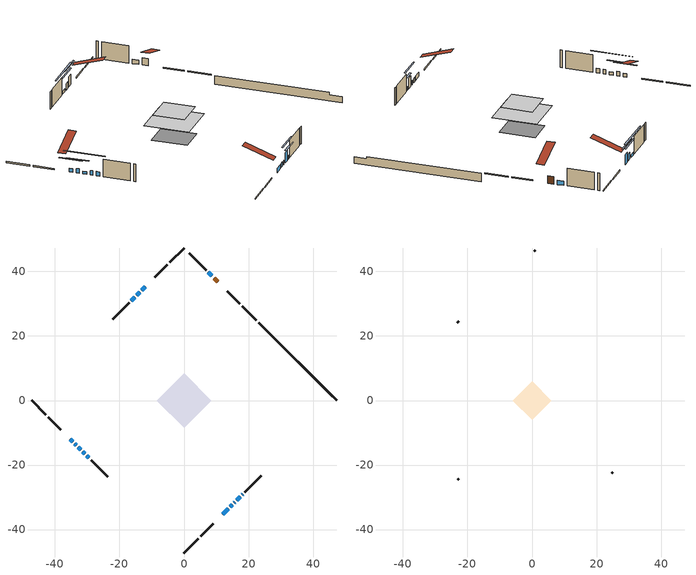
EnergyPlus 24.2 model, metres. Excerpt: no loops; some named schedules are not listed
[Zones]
conditioned space
 floor adiabatic (AdiabaticFloorConstruction): -8.46,0 0,8.46 8.46,0 0,-8.46 z3.48
 floor foundation (Slab1 construction): -6.03,0.82 -0.82,6.03 6.03,-0.82 0.82,-6.03 z-1.34
 wall outside (RimJoist1 construction): 0,-47.26 4.49,-42.78 / -47.26,0 -42.78,-4.49 / 0,47.26 -4.49,42.78 / 22.46,24.8 17.98,29.28 z1.04:1.34
 wall outside (RimJoist2 construction): 5.14,-42.12 9.13,-38.14 / -42.12,-5.14 -38.14,-9.13 / -5.14,42.12 -9.13,38.14 / 17.32,29.94 13.34,33.92 z1.04:1.34
 wall outside (AdiabaticWallConstruction 1): 10.49,36.77 9.31,37.95 z1.04:3.07
 wall outside (AdiabaticWallConstruction): 11.97,-35.29 13.66,-33.61 / -33.9,-13.36 -33.36,-13.9 / -31.31,-15.95 -30.83,-16.44 / -30.17,-17.09 -29.45,-17.81 / 8.65,38.61 7.48,39.78 / 14.31,-32.95 14.92,-32.34 / 15.57,-31.69 15.68,-31.58 z1.04:2.26; -35.29,-11.97 -34.55,-12.71 z1.04:2.02; -11.97,35.29 -13.07,34.19 / 16.34,-30.92 17.44,-29.82 z1.04:3.88; -13.73,33.53 -14.57,32.69 z1.04:2.87; -32.7,-14.56 -31.97,-15.29 / -15.23,32.03 -16.33,30.93 z1.04:1.83; 18.09,-29.17 18.22,-29.04 z1.04:1.96
 wall outside (Wall1 construction): 18.88,-28.38 24.01,-23.26 / -28.8,-18.46 -23.67,-23.59 / -16.98,30.28 -22.11,25.15 / 6.82,40.44 1.69,45.57 z1.04:5.92
 wall foundation (FoundationWall1 construction): 23.12,24.14,-1.34 23.12,24.14,1.04 44.85,2.41,1.04 44.85,2.41,0.44 47.26,0,0.44 47.26,0,-1.34
 window (WindowConstruction): 11.97,-35.29 13.66,-33.61 z1.04:2.26
 window (WindowConstruction 7): -35.29,-11.97 -34.55,-12.71 z1.04:2.02
 window (WindowConstruction 8): -33.9,-13.36 -33.36,-13.9 z1.04:2.26
 window (WindowConstruction 9): -11.97,35.29 -13.07,34.19 z1.04:3.87
 window (WindowConstruction 10): -13.73,33.53 -14.57,32.69 z1.04:2.87
 window (WindowConstruction 12): -32.7,-14.56 -31.97,-15.29 z1.04:1.83
 window (WindowConstruction 13): -15.23,32.03 -16.33,30.93 z1.04:1.83
 window (WindowConstruction 1): -31.31,-15.95 -30.83,-16.43 z1.04:2.26
 window (WindowConstruction 2): -30.17,-17.09 -29.45,-17.81 z1.04:2.26
 window (WindowConstruction 3): 8.65,38.61 7.48,39.78 z1.04:2.26
 window (WindowConstruction 4): 14.31,-32.95 14.92,-32.35 z1.04:2.26
 window (WindowConstruction 11): 15.57,-31.69 15.68,-31.58 z1.04:2.26
 window (WindowConstruction 5): 16.34,-30.92 17.44,-29.82 z1.04:3.87
 window (WindowConstruction 6): 18.09,-29.17 18.22,-29.04 z1.04:1.95
 door (Door): 10.49,36.77 9.31,37.95 z1.04:3.07
 ceiling adiabatic (AdiabaticFloorConstruction): 0,-8.46 8.46,0 0,8.46 -8.46,0 z3.48
attic - vented
 floor to conditioned space (Floor1 construction Reversed): -5.98,0 0,5.98 5.98,0 0,-5.98 z5.92
 wall outside (Wall3 construction): 24.66,-22.6 25.04,-22.22 / -23.02,-24.25 -22.63,-24.63 / -22.77,24.49 -23.15,24.11 / 1.04,46.22 0.66,46.6 z1.04:5.92
 roof outside (Roof1 construction): 11.32,-35.94,5.92 5.49,-30.12,8.66 3.96,-31.66,8.66 9.78,-37.48,5.92; -35.94,-11.32,5.92 -30.12,-5.49,8.66 -31.66,-3.96,8.66 -37.48,-9.78,5.92; -11.32,35.94,5.92 -5.49,30.12,8.66 -3.96,31.66,8.66 -9.78,37.48,5.92; 11.15,36.11,5.92 5.32,30.29,8.66 6.86,28.76,8.66 12.68,34.58,5.92
shading: -32.68,-14.58 -37.16,-10.1 -37.37,-10.31 -32.89,-14.79 z4.66; -31.49,-15.78 -35.77,-11.49 -35.98,-11.7 -31.7,-15.99 z4.91; -14.95,32.31 -10.1,37.16 -10.31,37.37 -15.16,32.53 z6.52; -16.44,30.82 -11.86,35.4 -12.07,35.61 -16.65,31.03 z5.52; -28.39,-18.87 -36.28,-10.98 -36.49,-11.19 -28.6,-19.08 z6.89; -19.9,27.36 -11.65,35.61 -11.86,35.82 -20.12,27.57 z6.89; 19.31,-27.95 14.46,-32.8 14.68,-33.01 19.52,-28.16 z6.52; 20.1,-27.17 16.22,-31.04 16.43,-31.25 20.31,-27.38 z4.6
[Building]
Building 1: Terrain=Suburbs
[Site:Location]
Montreal Intl AP_QC: Latitude {deg}=45.47; Longitude {deg}=-73.74; Time Zone {hr}=-5; Elevation {m}=36; Keep Site Location Information=Yes
[Site:GroundTemperature:Shallow]
2.07863, -0.316383, -0.508184, 0.628371, 5.19101, 9.73239, 13.6695, 16.1636, 16.3755, 14.347, 10.5102, 6.10817
[Site:WaterMainsTemperature]
Calculation Method=Schedule; Temperature Schedule=mains temperature schedule
[Material] Roughness=Rough; Thermal Absorptance=0.9
Name | Thickness {m} | Conductivity {W/m-K} | Density {kg/m3} | Specific Heat {J/kg-K} | Solar Absorptance | Visible Absorptance
asphalt or fiberglass shingles | 0.00635 | 0.162714 | 1121.4 | 1465.45 | 0.4 | 0.4
ceiling loosefill ins | 0.0846667 | 0.0480833 | 16.02 | 1046.75 | 0.7 | 0.7
ceiling stud and cavity | 0.1397 | 0.0954719 | 65.682 | 1177.47 | 0.7 | 0.7
concrete 4.0 in. | 0.1016 | 1.803125 | 2242.8 | 837.4 | 0.7 | 0.7
concrete 8.0 in. | 0.2032 | 1.803125 | 2242.8 | 837.4 | 0.7 | 0.7
door material | 0.04445 | 0.188738 | 512.64 | 1214.23 | 0.7 | 0.7
exterior vertical ins | 0.0360198 | 0.029427 | 32.04 | 1214.23 | 0.7 | 0.7
floor covering | 0.0127 | 0.0433444 | 54.468 | 1339.84 | 0.6 | 0.6
floor rigid ins; wall rigid ins | 0.512978 | 0.029427 | 32.04 | 1214.23 | 0.7 | 0.7
floor stud and cavity | 0.1397 | 1.75129 | 37.0049 | 1207.88 | 0.7 | 0.7
furniture material conditioned space 1 | 0.1524 | 0.115458 | 640.8 | 1214.23 | 0.6 | 0.6
gypsum board | 0.0127 | 0.160291 | 801 | 837.4 | 0.6 | 0.6
gypsum board 1 | 0.0127 | 0.160291 | 801 | 837.4 | 0.7 | 0.7
osb sheathing 0.5 in. | 0.0127 | 0.115458 | 512.64 | 1214.23 | 0.7 | 0.7
osb sheathing 0.75 in. | 0.01905 | 0.115458 | 512.64 | 1214.23 | 0.7 | 0.7
osb sheathing 2.0 in. | 0.0508 | 0.115458 | 512.64 | 1214.23 | 0.7 | 0.7
rim joist stud and cavity | 0.0508 | 0.0451784 | 125.044 | 1163.47 | 0.6 | 0.6
rim joist stud and cavity 1 | 0.0508 | 0.103237 | 50.32683 | 1063.81 | 0.6 | 0.6
wall stud and cavity | 0.1397 | 0.0822159 | 139.0536 | 1170.24 | 0.7 | 0.7
wall stud and cavity 1 | 0.0889 | 6.9971 | 50.32683 | 1063.81 | 0.6 | 0.6
wall stud and cavity 2 | 0.0889 | 0.380278 | 52.3479 | 1209.89 | 0.7 | 0.7
wall stud and cavity 3 | 0.0889 | 0.391764 | 83.0341 | 1211.67 | 0.7 | 0.7
wood siding | 0.0254 | 0.102417 | 544.68 | 1172.36 | 0.4 | 0.4
wood siding 1 | 0.00254 | 0.102417 | 544.68 | 1172.36 | 0.4 | 0.4
wood siding 2; wood siding 3; wood siding 4 | 0.0254 | 0.102417 | 544.68 | 1172.36 | 0.7 | 0.7
[WindowMaterial:SimpleGlazingSystem]
Name | U-Factor {W/m2-K} | Solar Heat Gain Coefficient
WindowMaterial | 2.78563 | 0.64
WindowMaterial 1 | 2.906 | 0.52
WindowMaterial 10 | 8.85654 | 0.4
WindowMaterial 11 | 2.93382 | 0.47
WindowMaterial 2 | 2.83275 | 0.59
WindowMaterial 3 | 2.80039 | 0.62
WindowMaterial 4 | 2.84865 | 0.57
WindowMaterial 5 | 2.759508 | 0.66
WindowMaterial 6 | 2.97698 | 0.18
WindowMaterial 7 | 2.84808 | 0.57
WindowMaterial 8 | 2.86114 | 0.56
WindowMaterial 9 | 2.79698 | 0.62
[Construction]
AdiabaticFloorConstruction: floor stud and cavity, floor rigid ins, osb sheathing 0.75 in., floor covering
AdiabaticWallConstruction: wood siding 3, wall rigid ins, wall stud and cavity 2, gypsum board
AdiabaticWallConstruction 1: wood siding 4, wall rigid ins, wall stud and cavity 2, gypsum board
Door: door material
Floor1 construction Reversed: gypsum board, ceiling stud and cavity, ceiling loosefill ins
FoundationWall1 construction: concrete 8.0 in., gypsum board 1
furniture construction conditioned space 1: furniture material conditioned space 1
PartitionWallConstruction: gypsum board, wall stud and cavity 3, gypsum board
RimJoist1 construction: wood siding 2, osb sheathing 2.0 in., rim joist stud and cavity
RimJoist2 construction: wood siding 2, rim joist stud and cavity 1
Roof1 construction: asphalt or fiberglass shingles
Slab1 construction: concrete 4.0 in.
Wall1 construction: wood siding, osb sheathing 0.5 in., wall stud and cavity, gypsum board
Wall3 construction: wood siding 1, wall stud and cavity 1
WindowConstruction: WindowMaterial
WindowConstruction 1: WindowMaterial 1
WindowConstruction 10: WindowMaterial 9
WindowConstruction 11: WindowMaterial 10
WindowConstruction 12; WindowConstruction 13: WindowMaterial 11
WindowConstruction 2: WindowMaterial 2
WindowConstruction 3: WindowMaterial 3
WindowConstruction 4: WindowMaterial 4
WindowConstruction 5; WindowConstruction 9: WindowMaterial 5
WindowConstruction 6: WindowMaterial 6
WindowConstruction 7: WindowMaterial 7
WindowConstruction 8: WindowMaterial 8
[Zone] Multiplier=1; Part of Total Floor Area=Yes
Name | Volume {m3}
attic - vented | 31.8579
conditioned space | 553.7
[Space]
Name | Zone | Volume {m3}
attic - vented 1 | attic - vented | 31.8579
conditioned space 1 | conditioned space | 553.7
[ZoneInfiltration:EffectiveLeakageArea]
infil attic - vented 1: Zone or Space=attic - vented 1; Schedule=Always On Discrete; Effective Air Leakage Area {cm2}=2859.6; Stack Coefficient=0.000530015; Wind Coefficient=1.55548e-05
[ZoneMixing]
whole house fan mix: Zone or Space=attic - vented; Schedule=Always On Continuous; Design Flow Rate Calculation Method=Flow/Zone; Design Flow Rate {m3/s}=0; Source Zone or Space=conditioned space
[SurfaceProperty:ExposedFoundationPerimeter]
Slab1: Exposed Perimeter Calculation Method=TotalExposedPerimeter; Total Exposed Perimeter {m}=34.139
[InternalMass] Zone or ZoneList=conditioned space; Space or SpaceList=conditioned space 1
Name | Construction | Surface Area {m2}
furniture mass conditioned space 1 | furniture construction conditioned space 1 | 85.8
partition wall mass | PartitionWallConstruction | 214.5
[Lights]
interior lighting: Zone or ZoneList or Space or SpaceList=conditioned space 1; Schedule=interior lighting schedule; Design Level Calculation Method=LightingLevel; Lighting Level {W}=343.2; Return Air Fraction=0; Fraction Radiant=0.6; Fraction Visible=0.2; Fraction Replaceable=1
[People]
occupants: Zone or ZoneList or Space or SpaceList=conditioned space 1; Number of People Schedule=occupants schedule; Number of People Calculation Method=People; Number of People=3; Fraction Radiant=0.314171; Sensible Heat Fraction=0.56303; Activity Level Schedule=occupants activity schedule; Carbon Dioxide Generation Rate {m3/s-W}=0; Enable ASHRAE 55 Comfort Warnings=No; Mean Radiant Temperature Calculation Type=EnclosureAveraged
[ElectricEquipment] Zone or ZoneList or Space or SpaceList=conditioned space 1; Design Level Calculation Method=EquipmentLevel
Name | Schedule | Design Level {W} | Fraction Latent | Fraction Radiant | Fraction Lost
clothes dryer | clothes dryer schedule | 140.772 | 0.015 | 0.081 | 0.85
clothes washer | clothes washer schedule | 32.1985 | 0.03 | 0.162 | 0.7
cooking range | cooking range schedule | 215.147 | 0.08 | 0.432 | 0.2
dishwasher | dishwasher schedule | 66.8632 | 0.3 | 0.18 | 0.4
fridge | fridge schedule | 72.9452 | 0 | 0.6 | 0
mech vent bath fan 0 | mech vent bath fan 0 schedule | 50.2 | 0 | 0 | 1
mech vent bath fan 1 | mech vent bath fan 1 schedule | 50.2 | 0 | 0 | 1
mech vent house fan | mech vent house fan schedule | 0 | 0 | 0 | 1
mech vent house fan cfis | mech vent house fan cfis schedule | 0 | 0 | 0 | 0
mech vent range fan 0 | mech vent range fan 0 schedule | 57 | 0 | 0 | 1
misc plug loads | misc plug loads schedule | 494.7 | 0.045 | 0.513 | 0.1
whole house fan | Always On Discrete | 0 | 0 | 0 | 1
[OtherEquipment] Zone or ZoneList or Space or SpaceList=conditioned space 1; Design Level Calculation Method=EquipmentLevel
Name | Fuel Type | Schedule | Design Level {W} | Fraction Latent | Fraction Radiant | Fraction Lost
clothes dryer 1 | Electricity | clothes dryer schedule | 0 | 0.015 | 0.081 | 0.85
cooking range 1 | Electricity | cooking range schedule | 0 | 0.08 | 0.432 | 0.2
general water use latent | None | general water use schedule | 62.594 | 1 | 0 | 0
general water use sensible | None | general water use schedule | -61.6891 | 0 | 0.6 | 0
mech vent house fan latent load | None | Always On Discrete | 0 | 1 | 0 | 0
mech vent house fan sensible load | None | Always On Discrete | 0 | 0 | 0 | 0
water heater energy adjustment1 | Electricity | Always On Discrete | 0.01 | 0 | 0 | 1
[ZoneInfiltration:DesignFlowRate] Zone or ZoneList or Space or SpaceList=conditioned space 1; Schedule=Always On Discrete; Design Flow Rate Calculation Method=Flow/Zone; Design Flow Rate {m3/s}=0
infil flow; natural vent flow; whole house fan flow
[Foundation:Kiva]
Foundation Kiva 1: Initial Indoor Air Temperature {C}=18; Wall Height Above Grade {m}=1.04001; Wall Depth Below Slab {m}=0.2032; Custom Block Material Name 1=exterior vertical ins; Custom Block Depth 1 {m}=2.38; Custom Block X Position 1 {m}=0.2159; Custom Block Z Position 1 {m}=0
[Foundation:Kiva:Settings]
Soil Conductivity {W/m-K}=0.849921; Soil Density {kg/m3}=1842.3; Soil Specific Heat {J/kg-K}=418.7; Ground Solar Absorptivity=0.9; Ground Thermal Absorptivity=0.9; Ground Surface Roughness {m}=0.03; Far-Field Width {m}=40; Deep-Ground Boundary Condition=ZeroFlux; Deep-Ground Depth {m}=40; Minimum Cell Dimension {m}=0.2; Maximum Cell Growth Coefficient=3; Simulation Timestep=Timestep
[Exterior:Lights]
exterior lighting: Schedule=exterior lighting schedule; Design Level {W}=75.6
[Schedule:Constant]
Name | Hourly Value
Always On Continuous; mech vent house fan schedule; mech vent house fan cfis schedule; Always On Discrete | 1
occupants activity schedule | 117.228
fridge schedule | 0
[Schedule:Week:Daily]
interior lighting schedule Week Rule - Jan1-Jan27: interior lighting schedule day, interior lighting schedule day, interior lighting schedule day, interior lighting schedule day, interior lighting schedule day, interior lighting schedule day, interior lighting schedule day, interior lighting schedule default day, interior lighting schedule default day, interior lighting schedule default day, interior lighting schedule default day, interior lighting schedule default day
interior lighting schedule Week Rule - Jan28-Feb3: interior lighting schedule day, interior lighting schedule day, interior lighting schedule day, interior lighting schedule day, interior lighting schedule day 1, interior lighting schedule day 1, interior lighting schedule day 1, interior lighting schedule default day, interior lighting schedule default day, interior lighting schedule default day, interior lighting schedule default day, interior lighting schedule default day
interior lighting schedule Week Rule - Feb4-Feb24: interior lighting schedule day 1, interior lighting schedule day 1, interior lighting schedule day 1, interior lighting schedule day 1, interior lighting schedule day 1, interior lighting schedule day 1, interior lighting schedule day 1, interior lighting schedule default day, interior lighting schedule default day, interior lighting schedule default day, interior lighting schedule default day, interior lighting schedule default day
interior lighting schedule Week Rule - Feb25-Mar3: interior lighting schedule day 1, interior lighting schedule day 1, interior lighting schedule day 1, interior lighting schedule day 1, interior lighting schedule day 2, interior lighting schedule day 2, interior lighting schedule day 2, interior lighting schedule default day, interior lighting schedule default day, interior lighting schedule default day, interior lighting schedule default day, interior lighting schedule default day
interior lighting schedule Week Rule - Mar4-Mar31: interior lighting schedule day 2, interior lighting schedule day 2, interior lighting schedule day 2, interior lighting schedule day 2, interior lighting schedule day 2, interior lighting schedule day 2, interior lighting schedule day 2, interior lighting schedule default day, interior lighting schedule default day, interior lighting schedule default day, interior lighting schedule default day, interior lighting schedule default day
interior lighting schedule Week Rule - Apr1-Apr28: interior lighting schedule day 3, interior lighting schedule day 3, interior lighting schedule day 3, interior lighting schedule day 3, interior lighting schedule day 3, interior lighting schedule day 3, interior lighting schedule day 3, interior lighting schedule default day, interior lighting schedule default day, interior lighting schedule default day, interior lighting schedule default day, interior lighting schedule default day
interior lighting schedule Week Rule - Apr29-May5: interior lighting schedule day 3, interior lighting schedule day 3, interior lighting schedule day 4, interior lighting schedule day 4, interior lighting schedule day 4, interior lighting schedule day 4, interior lighting schedule day 4, interior lighting schedule default day, interior lighting schedule default day, interior lighting schedule default day, interior lighting schedule default day, interior lighting schedule default day
interior lighting schedule Week Rule - May6-May26: interior lighting schedule day 4, interior lighting schedule day 4, interior lighting schedule day 4, interior lighting schedule day 4, interior lighting schedule day 4, interior lighting schedule day 4, interior lighting schedule day 4, interior lighting schedule default day, interior lighting schedule default day, interior lighting schedule default day, interior lighting schedule default day, interior lighting schedule default day
interior lighting schedule Week Rule - May27-Jun2: interior lighting schedule day 4, interior lighting schedule day 4, interior lighting schedule day 4, interior lighting schedule day 4, interior lighting schedule day 4, interior lighting schedule day 5, interior lighting schedule day 5, interior lighting schedule default day, interior lighting schedule default day, interior lighting schedule default day, interior lighting schedule default day, interior lighting schedule default day
interior lighting schedule Week Rule - Jun3-Jun30: interior lighting schedule day 5, interior lighting schedule day 5, interior lighting schedule day 5, interior lighting schedule day 5, interior lighting schedule day 5, interior lighting schedule day 5, interior lighting schedule day 5, interior lighting schedule default day, interior lighting schedule default day, interior lighting schedule default day, interior lighting schedule default day, interior lighting schedule default day
interior lighting schedule Week Rule - Jul1-Jul28: interior lighting schedule day 6, interior lighting schedule day 6, interior lighting schedule day 6, interior lighting schedule day 6, interior lighting schedule day 6, interior lighting schedule day 6, interior lighting schedule day 6, interior lighting schedule default day, interior lighting schedule default day, interior lighting schedule default day, interior lighting schedule default day, interior lighting schedule default day
interior lighting schedule Week Rule - Jul29-Aug4: interior lighting schedule day 6, interior lighting schedule day 6, interior lighting schedule day 6, interior lighting schedule day 7, interior lighting schedule day 7, interior lighting schedule day 7, interior lighting schedule day 7, interior lighting schedule default day, interior lighting schedule default day, interior lighting schedule default day, interior lighting schedule default day, interior lighting schedule default day
interior lighting schedule Week Rule - Aug5-Aug25: interior lighting schedule day 7, interior lighting schedule day 7, interior lighting schedule day 7, interior lighting schedule day 7, interior lighting schedule day 7, interior lighting schedule day 7, interior lighting schedule day 7, interior lighting schedule default day, interior lighting schedule default day, interior lighting schedule default day, interior lighting schedule default day, interior lighting schedule default day
interior lighting schedule Week Rule - Aug26-Sep1: interior lighting schedule day 7, interior lighting schedule day 7, interior lighting schedule day 7, interior lighting schedule day 7, interior lighting schedule day 7, interior lighting schedule day 7, interior lighting schedule day 8, interior lighting schedule default day, interior lighting schedule default day, interior lighting schedule default day, interior lighting schedule default day, interior lighting schedule default day
interior lighting schedule Week Rule - Sep2-Sep29: interior lighting schedule day 8, interior lighting schedule day 8, interior lighting schedule day 8, interior lighting schedule day 8, interior lighting schedule day 8, interior lighting schedule day 8, interior lighting schedule day 8, interior lighting schedule default day, interior lighting schedule default day, interior lighting schedule default day, interior lighting schedule default day, interior lighting schedule default day
interior lighting schedule Week Rule - Sep30-Oct6: interior lighting schedule day 8, interior lighting schedule day 9, interior lighting schedule day 9, interior lighting schedule day 9, interior lighting schedule day 9, interior lighting schedule day 9, interior lighting schedule day 9, interior lighting schedule default day, interior lighting schedule default day, interior lighting schedule default day, interior lighting schedule default day, interior lighting schedule default day
interior lighting schedule Week Rule - Oct7-Oct27: interior lighting schedule day 9, interior lighting schedule day 9, interior lighting schedule day 9, interior lighting schedule day 9, interior lighting schedule day 9, interior lighting schedule day 9, interior lighting schedule day 9, interior lighting schedule default day, interior lighting schedule default day, interior lighting schedule default day, interior lighting schedule default day, interior lighting schedule default day
interior lighting schedule Week Rule - Oct28-Nov3: interior lighting schedule day 9, interior lighting schedule day 9, interior lighting schedule day 9, interior lighting schedule day 9, interior lighting schedule day 10, interior lighting schedule day 10, interior lighting schedule day 10, interior lighting schedule default day, interior lighting schedule default day, interior lighting schedule default day, interior lighting schedule default day, interior lighting schedule default day
interior lighting schedule Week Rule - Nov4-Nov24: interior lighting schedule day 10, interior lighting schedule day 10, interior lighting schedule day 10, interior lighting schedule day 10, interior lighting schedule day 10, interior lighting schedule day 10, interior lighting schedule day 10, interior lighting schedule default day, interior lighting schedule default day, interior lighting schedule default day, interior lighting schedule default day, interior lighting schedule default day
interior lighting schedule Week Rule - Nov25-Dec1: interior lighting schedule day 10, interior lighting schedule day 10, interior lighting schedule day 10, interior lighting schedule day 10, interior lighting schedule day 10, interior lighting schedule day 10, interior lighting schedule day 11, interior lighting schedule default day, interior lighting schedule default day, interior lighting schedule default day, interior lighting schedule default day, interior lighting schedule default day
interior lighting schedule Week Rule - Dec2-Dec31: interior lighting schedule day 11, interior lighting schedule day 11, interior lighting schedule day 11, interior lighting schedule day 11, interior lighting schedule day 11, interior lighting schedule day 11, interior lighting schedule day 11, interior lighting schedule default day, interior lighting schedule default day, interior lighting schedule default day, interior lighting schedule default day, interior lighting schedule default day
occupants schedule Week Rule - Jan1-Dec31: occupants schedule day, occupants schedule day, occupants schedule day, occupants schedule day, occupants schedule day, occupants schedule day, occupants schedule day, occupants schedule default day, occupants schedule default day, occupants schedule default day, occupants schedule default day, occupants schedule default day
clothes dryer schedule Week Rule - Jan1-Dec31: clothes dryer schedule day, clothes dryer schedule day, clothes dryer schedule day, clothes dryer schedule day, clothes dryer schedule day, clothes dryer schedule day, clothes dryer schedule day, clothes dryer schedule default day, clothes dryer schedule default day, clothes dryer schedule default day, clothes dryer schedule default day, clothes dryer schedule default day
clothes washer schedule Week Rule - Jan1-Dec31: clothes washer schedule day, clothes washer schedule day, clothes washer schedule day, clothes washer schedule day, clothes washer schedule day, clothes washer schedule day, clothes washer schedule day, clothes washer schedule default day, clothes washer schedule default day, clothes washer schedule default day, clothes washer schedule default day, clothes washer schedule default day
cooking range schedule Week Rule - Jan1-Dec31: cooking range schedule day, cooking range schedule day, cooking range schedule day, cooking range schedule day, cooking range schedule day, cooking range schedule day, cooking range schedule day, cooking range schedule default day, cooking range schedule default day, cooking range schedule default day, cooking range schedule default day, cooking range schedule default day
dishwasher schedule Week Rule - Jan1-Dec31: dishwasher schedule day, dishwasher schedule day, dishwasher schedule day, dishwasher schedule day, dishwasher schedule day, dishwasher schedule day, dishwasher schedule day, dishwasher schedule default day, dishwasher schedule default day, dishwasher schedule default day, dishwasher schedule default day, dishwasher schedule default day
mech vent bath fan 0 schedule Week Rule - Jan1-Dec31: mech vent bath fan 0 schedule day, mech vent bath fan 0 schedule day, mech vent bath fan 0 schedule day, mech vent bath fan 0 schedule day, mech vent bath fan 0 schedule day, mech vent bath fan 0 schedule day, mech vent bath fan 0 schedule day, mech vent bath fan 0 schedule default day, mech vent bath fan 0 schedule default day, mech vent bath fan 0 schedule default day, mech vent bath fan 0 schedule default day, mech vent bath fan 0 schedule default day
mech vent bath fan 1 schedule Week Rule - Jan1-Dec31: mech vent bath fan 1 schedule day, mech vent bath fan 1 schedule day, mech vent bath fan 1 schedule day, mech vent bath fan 1 schedule day, mech vent bath fan 1 schedule day, mech vent bath fan 1 schedule day, mech vent bath fan 1 schedule day, mech vent bath fan 1 schedule default day, mech vent bath fan 1 schedule default day, mech vent bath fan 1 schedule default day, mech vent bath fan 1 schedule default day, mech vent bath fan 1 schedule default day
mech vent range fan 0 schedule Week Rule - Jan1-Dec31: mech vent range fan 0 schedule day, mech vent range fan 0 schedule day, mech vent range fan 0 schedule day, mech vent range fan 0 schedule day, mech vent range fan 0 schedule day, mech vent range fan 0 schedule day, mech vent range fan 0 schedule day, mech vent range fan 0 schedule default day, mech vent range fan 0 schedule default day, mech vent range fan 0 schedule default day, mech vent range fan 0 schedule default day, mech vent range fan 0 schedule default day
misc plug loads schedule Week Rule - Jan1-Dec31: misc plug loads schedule day, misc plug loads schedule day, misc plug loads schedule day, misc plug loads schedule day, misc plug loads schedule day, misc plug loads schedule day, misc plug loads schedule day, misc plug loads schedule default day, misc plug loads schedule default day, misc plug loads schedule default day, misc plug loads schedule default day, misc plug loads schedule default day
general water use schedule Week Rule - Jan1-Dec31: general water use schedule day, general water use schedule day, general water use schedule day, general water use schedule day, general water use schedule day, general water use schedule day, general water use schedule day, general water use schedule default day, general water use schedule default day, general water use schedule default day, general water use schedule default day, general water use schedule default day
exterior lighting schedule Week Rule - Jan1-Jan27: exterior lighting schedule day, exterior lighting schedule day, exterior lighting schedule day, exterior lighting schedule day, exterior lighting schedule day, exterior lighting schedule day, exterior lighting schedule day, exterior lighting schedule default day, exterior lighting schedule default day, exterior lighting schedule default day, exterior lighting schedule default day, exterior lighting schedule default day
exterior lighting schedule Week Rule - Jan28-Feb3: exterior lighting schedule day, exterior lighting schedule day, exterior lighting schedule day, exterior lighting schedule day, exterior lighting schedule day 1, exterior lighting schedule day 1, exterior lighting schedule day 1, exterior lighting schedule default day, exterior lighting schedule default day, exterior lighting schedule default day, exterior lighting schedule default day, exterior lighting schedule default day
exterior lighting schedule Week Rule - Feb4-Feb24: exterior lighting schedule day 1, exterior lighting schedule day 1, exterior lighting schedule day 1, exterior lighting schedule day 1, exterior lighting schedule day 1, exterior lighting schedule day 1, exterior lighting schedule day 1, exterior lighting schedule default day, exterior lighting schedule default day, exterior lighting schedule default day, exterior lighting schedule default day, exterior lighting schedule default day
exterior lighting schedule Week Rule - Feb25-Mar3: exterior lighting schedule day 1, exterior lighting schedule day 1, exterior lighting schedule day 1, exterior lighting schedule day 1, exterior lighting schedule day 2, exterior lighting schedule day 2, exterior lighting schedule day 2, exterior lighting schedule default day, exterior lighting schedule default day, exterior lighting schedule default day, exterior lighting schedule default day, exterior lighting schedule default day
exterior lighting schedule Week Rule - Mar4-Mar31: exterior lighting schedule day 2, exterior lighting schedule day 2, exterior lighting schedule day 2, exterior lighting schedule day 2, exterior lighting schedule day 2, exterior lighting schedule day 2, exterior lighting schedule day 2, exterior lighting schedule default day, exterior lighting schedule default day, exterior lighting schedule default day, exterior lighting schedule default day, exterior lighting schedule default day
exterior lighting schedule Week Rule - Apr1-Apr28: exterior lighting schedule day 3, exterior lighting schedule day 3, exterior lighting schedule day 3, exterior lighting schedule day 3, exterior lighting schedule day 3, exterior lighting schedule day 3, exterior lighting schedule day 3, exterior lighting schedule default day, exterior lighting schedule default day, exterior lighting schedule default day, exterior lighting schedule default day, exterior lighting schedule default day
exterior lighting schedule Week Rule - Apr29-May5: exterior lighting schedule day 3, exterior lighting schedule day 3, exterior lighting schedule day 4, exterior lighting schedule day 4, exterior lighting schedule day 4, exterior lighting schedule day 4, exterior lighting schedule day 4, exterior lighting schedule default day, exterior lighting schedule default day, exterior lighting schedule default day, exterior lighting schedule default day, exterior lighting schedule default day
exterior lighting schedule Week Rule - May6-May26: exterior lighting schedule day 4, exterior lighting schedule day 4, exterior lighting schedule day 4, exterior lighting schedule day 4, exterior lighting schedule day 4, exterior lighting schedule day 4, exterior lighting schedule day 4, exterior lighting schedule default day, exterior lighting schedule default day, exterior lighting schedule default day, exterior lighting schedule default day, exterior lighting schedule default day
exterior lighting schedule Week Rule - May27-Jun2: exterior lighting schedule day 4, exterior lighting schedule day 4, exterior lighting schedule day 4, exterior lighting schedule day 4, exterior lighting schedule day 4, exterior lighting schedule day 5, exterior lighting schedule day 5, exterior lighting schedule default day, exterior lighting schedule default day, exterior lighting schedule default day, exterior lighting schedule default day, exterior lighting schedule default day
exterior lighting schedule Week Rule - Jun3-Jun30: exterior lighting schedule day 5, exterior lighting schedule day 5, exterior lighting schedule day 5, exterior lighting schedule day 5, exterior lighting schedule day 5, exterior lighting schedule day 5, exterior lighting schedule day 5, exterior lighting schedule default day, exterior lighting schedule default day, exterior lighting schedule default day, exterior lighting schedule default day, exterior lighting schedule default day
exterior lighting schedule Week Rule - Jul1-Jul28: exterior lighting schedule day 6, exterior lighting schedule day 6, exterior lighting schedule day 6, exterior lighting schedule day 6, exterior lighting schedule day 6, exterior lighting schedule day 6, exterior lighting schedule day 6, exterior lighting schedule default day, exterior lighting schedule default day, exterior lighting schedule default day, exterior lighting schedule default day, exterior lighting schedule default day
exterior lighting schedule Week Rule - Jul29-Aug4: exterior lighting schedule day 6, exterior lighting schedule day 6, exterior lighting schedule day 6, exterior lighting schedule day 7, exterior lighting schedule day 7, exterior lighting schedule day 7, exterior lighting schedule day 7, exterior lighting schedule default day, exterior lighting schedule default day, exterior lighting schedule default day, exterior lighting schedule default day, exterior lighting schedule default day
exterior lighting schedule Week Rule - Aug5-Aug25: exterior lighting schedule day 7, exterior lighting schedule day 7, exterior lighting schedule day 7, exterior lighting schedule day 7, exterior lighting schedule day 7, exterior lighting schedule day 7, exterior lighting schedule day 7, exterior lighting schedule default day, exterior lighting schedule default day, exterior lighting schedule default day, exterior lighting schedule default day, exterior lighting schedule default day
exterior lighting schedule Week Rule - Aug26-Sep1: exterior lighting schedule day 7, exterior lighting schedule day 7, exterior lighting schedule day 7, exterior lighting schedule day 7, exterior lighting schedule day 7, exterior lighting schedule day 7, exterior lighting schedule day 8, exterior lighting schedule default day, exterior lighting schedule default day, exterior lighting schedule default day, exterior lighting schedule default day, exterior lighting schedule default day
exterior lighting schedule Week Rule - Sep2-Sep29: exterior lighting schedule day 8, exterior lighting schedule day 8, exterior lighting schedule day 8, exterior lighting schedule day 8, exterior lighting schedule day 8, exterior lighting schedule day 8, exterior lighting schedule day 8, exterior lighting schedule default day, exterior lighting schedule default day, exterior lighting schedule default day, exterior lighting schedule default day, exterior lighting schedule default day
exterior lighting schedule Week Rule - Sep30-Oct6: exterior lighting schedule day 8, exterior lighting schedule day 9, exterior lighting schedule day 9, exterior lighting schedule day 9, exterior lighting schedule day 9, exterior lighting schedule day 9, exterior lighting schedule day 9, exterior lighting schedule default day, exterior lighting schedule default day, exterior lighting schedule default day, exterior lighting schedule default day, exterior lighting schedule default day
exterior lighting schedule Week Rule - Oct7-Oct27: exterior lighting schedule day 9, exterior lighting schedule day 9, exterior lighting schedule day 9, exterior lighting schedule day 9, exterior lighting schedule day 9, exterior lighting schedule day 9, exterior lighting schedule day 9, exterior lighting schedule default day, exterior lighting schedule default day, exterior lighting schedule default day, exterior lighting schedule default day, exterior lighting schedule default day
[Schedule:Year]
interior lighting schedule: interior lighting schedule Week Rule - Jan1-Jan27, 1, 1, 1, 27, interior lighting schedule Week Rule - Jan28-Feb3, 1, 28, 2, 3, interior lighting schedule Week Rule - Feb4-Feb24, 2, 4, 2, 24, interior lighting schedule Week Rule - Feb25-Mar3, 2, 25, 3, 3, interior lighting schedule Week Rule - Mar4-Mar31, 3, 4, 3, 31, interior lighting schedule Week Rule - Apr1-Apr28, 4, 1, 4, 28, interior lighting schedule Week Rule - Apr29-May5, 4, 29, 5, 5, interior lighting schedule Week Rule - May6-May26, 5, 6, 5, 26, interior lighting schedule Week Rule - May27-Jun2, 5, 27, 6, 2, interior lighting schedule Week Rule - Jun3-Jun30, 6, 3, 6, 30, interior lighting schedule Week Rule - Jul1-Jul28, 7, 1, 7, 28, interior lighting schedule Week Rule - Jul29-Aug4, 7, 29, 8, 4, interior lighting schedule Week Rule - Aug5-Aug25, 8, 5, 8, 25, interior lighting schedule Week Rule - Aug26-Sep1, 8, 26, 9, 1, interior lighting schedule Week Rule - Sep2-Sep29, 9, 2, 9, 29, interior lighting schedule Week Rule - Sep30-Oct6, 9, 30, 10, 6, interior lighting schedule Week Rule - Oct7-Oct27, 10, 7, 10, 27, interior lighting schedule Week Rule - Oct28-Nov3, 10, 28, 11, 3, interior lighting schedule Week Rule - Nov4-Nov24, 11, 4, 11, 24, interior lighting schedule Week Rule - Nov25-Dec1, 11, 25, 12, 1, interior lighting schedule Week Rule - Dec2-Dec31, 12, 2, 12, 31
occupants schedule: occupants schedule Week Rule - Jan1-Dec31, 1, 1, 12, 31
clothes dryer schedule: clothes dryer schedule Week Rule - Jan1-Dec31, 1, 1, 12, 31
clothes washer schedule: clothes washer schedule Week Rule - Jan1-Dec31, 1, 1, 12, 31
cooking range schedule: cooking range schedule Week Rule - Jan1-Dec31, 1, 1, 12, 31
dishwasher schedule: dishwasher schedule Week Rule - Jan1-Dec31, 1, 1, 12, 31
mech vent bath fan 0 schedule: mech vent bath fan 0 schedule Week Rule - Jan1-Dec31, 1, 1, 12, 31
mech vent bath fan 1 schedule: mech vent bath fan 1 schedule Week Rule - Jan1-Dec31, 1, 1, 12, 31
mech vent range fan 0 schedule: mech vent range fan 0 schedule Week Rule - Jan1-Dec31, 1, 1, 12, 31
misc plug loads schedule: misc plug loads schedule Week Rule - Jan1-Dec31, 1, 1, 12, 31
general water use schedule: general water use schedule Week Rule - Jan1-Dec31, 1, 1, 12, 31
exterior lighting schedule: exterior lighting schedule Week Rule - Jan1-Jan27, 1, 1, 1, 27, exterior lighting schedule Week Rule - Jan28-Feb3, 1, 28, 2, 3, exterior lighting schedule Week Rule - Feb4-Feb24, 2, 4, 2, 24, exterior lighting schedule Week Rule - Feb25-Mar3, 2, 25, 3, 3, exterior lighting schedule Week Rule - Mar4-Mar31, 3, 4, 3, 31, exterior lighting schedule Week Rule - Apr1-Apr28, 4, 1, 4, 28, exterior lighting schedule Week Rule - Apr29-May5, 4, 29, 5, 5, exterior lighting schedule Week Rule - May6-May26, 5, 6, 5, 26, exterior lighting schedule Week Rule - May27-Jun2, 5, 27, 6, 2, exterior lighting schedule Week Rule - Jun3-Jun30, 6, 3, 6, 30, exterior lighting schedule Week Rule - Jul1-Jul28, 7, 1, 7, 28, exterior lighting schedule Week Rule - Jul29-Aug4, 7, 29, 8, 4, exterior lighting schedule Week Rule - Aug5-Aug25, 8, 5, 8, 25, exterior lighting schedule Week Rule - Aug26-Sep1, 8, 26, 9, 1, exterior lighting schedule Week Rule - Sep2-Sep29, 9, 2, 9, 29, exterior lighting schedule Week Rule - Sep30-Oct6, 9, 30, 10, 6, exterior lighting schedule Week Rule - Oct7-Oct27, 10, 7, 10, 27, exterior lighting schedule Week Rule - Oct28-Nov3, 10, 28, 11, 3, exterior lighting schedule Week Rule - Nov4-Nov24, 11, 4, 11, 24, exterior lighting schedule Week Rule - Nov25-Dec1, 11, 25, 12, 1, exterior lighting schedule Week Rule - Dec2-Dec31, 12, 2, 12, 31
[Schedule:Compact]
mains temperature schedule: Through: 01/01, For: AllDays, Until: 24:00, 6.56833, Through: 01/02, For: AllDays, Until: 24:00, 6.48722, Through: 01/03, For: AllDays, Until: 24:00, 6.40722, Through: 01/04, For: AllDays, Until: 24:00, 6.32889, Through: 01/05, For: AllDays, Until: 24:00, 6.25167, Through: 01/06, For: AllDays, Until: 24:00, 6.17611, Through: 01/07, For: AllDays, Until: 24:00, 6.10222, Through: 01/08, For: AllDays, Until: 24:00, 6.02944, Through: 01/09, For: AllDays, Until: 24:00, 5.95833, Through: 01/10, For: AllDays, Until: 24:00, 5.88889, Through: 01/11, For: AllDays, Until: 24:00, 5.82056, Through: 01/12, For: AllDays, Until: 24:00, 5.75444, Through: 01/13, For: AllDays, Until: 24:00, 5.68944, Through: 01/14, For: AllDays, Until: 24:00, 5.62611, Through: 01/15, For: AllDays, Until: 24:00, 5.56444, Through: 01/16, For: AllDays, Until: 24:00, 5.50444, Through: 01/17, For: AllDays, Until: 24:00, 5.44611, Through: 01/18, For: AllDays, Until: 24:00, 5.38944, Through: 01/19, For: AllDays, Until: 24:00, 5.33389, Through: 01/20, For: AllDays, Until: 24:00, 5.28111, Through: 01/21, For: AllDays, Until: 24:00, 5.22944, Through: 01/22, For: AllDays, Until: 24:00, 5.17944, Through: 01/23, For: AllDays, Until: 24:00, 5.13111, Through: 01/24, For: AllDays, Until: 24:00, 5.085, Through: 01/25, For: AllDays, Until: 24:00, 5.04056, Through: 01/26, For: AllDays, Until: 24:00, 4.99778, Through: 01/27, For: AllDays, Until: 24:00, 4.95667, Through: 01/28, For: AllDays, Until: 24:00, 4.91778, Through: 01/29, For: AllDays, Until: 24:00, 4.88056, Through: 01/30, For: AllDays, Until: 24:00, 4.845, Through: 01/31, For: AllDays, Until: 24:00, 4.81167, Through: 02/01, For: AllDays, Until: 24:00, 4.77944, Through: 02/02, For: AllDays, Until: 24:00, 4.75, Through: 02/03, For: AllDays, Until: 24:00, 4.72167, Through: 02/04, For: AllDays, Until: 24:00, 4.69611, Through: 02/05, For: AllDays, Until: 24:00, 4.67167, Through: 02/06, For: AllDays, Until: 24:00, 4.64944, Through: 02/07, For: AllDays, Until: 24:00, 4.62889, Through: 02/08, For: AllDays, Until: 24:00, 4.61056, Through: 02/09, For: AllDays, Until: 24:00, 4.59389, Through: 02/10, For: AllDays, Until: 24:00, 4.57944, Through: 02/11, For: AllDays, Until: 24:00, 4.56667, Through: 02/12, For: AllDays, Until: 24:00, 4.55611, Through: 02/13, For: AllDays, Until: 24:00, 4.54722, Through: 02/14, For: AllDays, Until: 24:00, 4.54056, Through: 02/15, For: AllDays, Until: 24:00, 4.53556, Through: 02/16, For: AllDays, Until: 24:00, 4.53278, Through: 02/17, For: AllDays, Until: 24:00, 4.53167, Through: 02/18, For: AllDays, Until: 24:00, 4.53278, Through: 02/19, For: AllDays, Until: 24:00, 4.53556, Through: 02/20, For: AllDays, Until: 24:00, 4.54056, Through: 02/21, For: AllDays, Until: 24:00, 4.54722, Through: 02/22, For: AllDays, Until: 24:00, 4.55611, Through: 02/23, For: AllDays, Until: 24:00, 4.56667, Through: 02/24, For: AllDays, Until: 24:00, 4.57944, Through: 02/25, For: AllDays, Until: 24:00, 4.59389, Through: 02/26, For: AllDays, Until: 24:00, 4.61056, Through: 02/27, For: AllDays, Until: 24:00, 4.62889, Through: 02/28, For: AllDays, Until: 24:00, 4.64889, Through: 03/01, For: AllDays, Until: 24:00, 4.67111, Through: 03/02, For: AllDays, Until: 24:00, 4.69556, Through: 03/03, For: AllDays, Until: 24:00, 4.72167, Through: 03/04, For: AllDays, Until: 24:00, 4.74944, Through: 03/05, For: AllDays, Until: 24:00, 4.77944, Through: 03/06, For: AllDays, Until: 24:00, 4.81111, Through: 03/07, For: AllDays, Until: 24:00, 4.84444, Through: 03/08, For: AllDays, Until: 24:00, 4.88, Through: 03/09, For: AllDays, Until: 24:00, 4.91722, Through: 03/10, For: AllDays, Until: 24:00, 4.95611, Through: 03/11, For: AllDays, Until: 24:00, 4.99722, Through: 03/12, For: AllDays, Until: 24:00, 5.04, Through: 03/13, For: AllDays, Until: 24:00, 5.08444, Through: 03/14, For: AllDays, Until: 24:00, 5.13056, Through: 03/15, For: AllDays, Until: 24:00, 5.17889, Through: 03/16, For: AllDays, Until: 24:00, 5.22833, Through: 03/17, For: AllDays, Until: 24:00, 5.28, Through: 03/18, For: AllDays, Until: 24:00, 5.33333, Through: 03/19, For: AllDays, Until: 24:00, 5.38833, Through: 03/20, For: AllDays, Until: 24:00, 5.445, Through: 03/21, For: AllDays, Until: 24:00, 5.50333, Through: 03/22, For: AllDays, Until: 24:00, 5.56333, Through: 03/23, For: AllDays, Until: 24:00, 5.625, Through: 03/24, For: AllDays, Until: 24:00, 5.68833, Through: 03/25, For: AllDays, Until: 24:00, 5.75333, Through: 03/26, For: AllDays, Until: 24:00, 5.81944, Through: 03/27, For: AllDays, Until: 24:00, 5.88778, Through: 03/28, For: AllDays, Until: 24:00, 5.95722, Through: 03/29, For: AllDays, Until: 24:00, 6.02833, Through: 03/30, For: AllDays, Until: 24:00, 6.10111, Through: 03/31, For: AllDays, Until: 24:00, 6.175, Through: 04/01, For: AllDays, Until: 24:00, 6.25056, Through: 04/02, For: AllDays, Until: 24:00, 6.32778, Through: 04/03, For: AllDays, Until: 24:00, 6.40611, Through: 04/04, For: AllDays, Until: 24:00, 6.48556, Through: 04/05, For: AllDays, Until: 24:00, 6.56722, Through: 04/06, For: AllDays, Until: 24:00, 6.64944, Through: 04/07, For: AllDays, Until: 24:00, 6.73333, Through: 04/08, For: AllDays, Until: 24:00, 6.81833, Through: 04/09, For: AllDays, Until: 24:00, 6.905, Through: 04/10, For: AllDays, Until: 24:00, 6.99278, Through: 04/11, For: AllDays, Until: 24:00, 7.08111, Through: 04/12, For: AllDays, Until: 24:00, 7.17167, Through: 04/13, For: AllDays, Until: 24:00, 7.26278, Through: 04/14, For: AllDays, Until: 24:00, 7.355, Through: 04/15, For: AllDays, Until: 24:00, 7.44833, Through: 04/16, For: AllDays, Until: 24:00, 7.54278, Through: 04/17, For: AllDays, Until: 24:00, 7.63889, Through: 04/18, For: AllDays, Until: 24:00, 7.735, Through: 04/19, For: AllDays, Until: 24:00, 7.83278, Through: 04/20, For: AllDays, Until: 24:00, 7.93167, Through: 04/21, For: AllDays, Until: 24:00, 8.03111, Through: 04/22, For: AllDays, Until: 24:00, 8.13167, Through: 04/23, For: AllDays, Until: 24:00, 8.23278, Through: 04/24, For: AllDays, Until: 24:00, 8.335, Through: 04/25, For: AllDays, Until: 24:00, 8.43778, Through: 04/26, For: AllDays, Until: 24:00, 8.54167, Through: 04/27, For: AllDays, Until: 24:00, 8.64611, Through: 04/28, For: AllDays, Until: 24:00, 8.75167, Through: 04/29, For: AllDays, Until: 24:00, 8.85778, Through: 04/30, For: AllDays, Until: 24:00, 8.96444, Through: 05/01, For: AllDays, Until: 24:00, 9.07167, Through: 05/02, For: AllDays, Until: 24:00, 9.17944, Through: 05/03, For: AllDays, Until: 24:00, 9.28778, Through: 05/04, For: AllDays, Until: 24:00, 9.39667, Through: 05/05, For: AllDays, Until: 24:00, 9.50667, Through: 05/06, For: AllDays, Until: 24:00, 9.61667, Through: 05/07, For: AllDays, Until: 24:00, 9.72667, Through: 05/08, For: AllDays, Until: 24:00, 9.83778, Through: 05/09, For: AllDays, Until: 24:00, 9.94889, Through: 05/10, For: AllDays, Until: 24:00, 10.0606, Through: 05/11, For: AllDays, Until: 24:00, 10.1722, Through: 05/12, For: AllDays, Until: 24:00, 10.2844, Through: 05/13, For: AllDays, Until: 24:00, 10.3967, Through: 05/14, For: AllDays, Until: 24:00, 10.5094, Through: 05/15, For: AllDays, Until: 24:00, 10.6222, Through: 05/16, For: AllDays, Until: 24:00, 10.735, Through: 05/17, For: AllDays, Until: 24:00, 10.8478, Through: 05/18, For: AllDays, Until: 24:00, 10.9611, Through: 05/19, For: AllDays, Until: 24:00, 11.0744, Through: 05/20, For: AllDays, Until: 24:00, 11.1872, Through: 05/21, For: AllDays, Until: 24:00, 11.3006, Through: 05/22, For: AllDays, Until: 24:00, 11.4133, Through: 05/23, For: AllDays, Until: 24:00, 11.5267, Through: 05/24, For: AllDays, Until: 24:00, 11.6394, Through: 05/25, For: AllDays, Until: 24:00, 11.7522, Through: 05/26, For: AllDays, Until: 24:00, 11.8644, Through: 05/27, For: AllDays, Until: 24:00, 11.9767, Through: 05/28, For: AllDays, Until: 24:00, 12.0889, Through: 05/29, For: AllDays, Until: 24:00, 12.2006, Through: 05/30, For: AllDays, Until: 24:00, 12.3122, Through: 05/31, For: AllDays, Until: 24:00, 12.4228, Through: 06/01, For: AllDays, Until: 24:00, 12.5339, Through: 06/02, For: AllDays, Until: 24:00, 12.6439, Through: 06/03, For: AllDays, Until: 24:00, 12.7539, Through: 06/04, For: AllDays, Until: 24:00, 12.8628, Through: 06/05, For: AllDays, Until: 24:00, 12.9717, Through: 06/06, For: AllDays, Until: 24:00, 13.08, Through: 06/07, For: AllDays, Until: 24:00, 13.1878, Through: 06/08, For: AllDays, Until: 24:00, 13.2944, Through: 06/09, For: AllDays, Until: 24:00, 13.4011, Through: 06/10, For: AllDays, Until: 24:00, 13.5067, Through: 06/11, For: AllDays, Until: 24:00, 13.6117, Through: 06/12, For: AllDays, Until: 24:00, 13.7156, Through: 06/13, For: AllDays, Until: 24:00, 13.8194, Through: 06/14, For: AllDays, Until: 24:00, 13.9222, Through: 06/15, For: AllDays, Until: 24:00, 14.0239, Through: 06/16, For: AllDays, Until: 24:00, 14.125, Through: 06/17, For: AllDays, Until: 24:00, 14.225, Through: 06/18, For: AllDays, Until: 24:00, 14.3239, Through: 06/19, For: AllDays, Until: 24:00, 14.4222, Through: 06/20, For: AllDays, Until: 24:00, 14.5194, Through: 06/21, For: AllDays, Until: 24:00, 14.6156, Through: 06/22, For: AllDays, Until: 24:00, 14.7106, Through: 06/23, For: AllDays, Until: 24:00, 14.805, Through: 06/24, For: AllDays, Until: 24:00, 14.8978, Through: 06/25, For: AllDays, Until: 24:00, 14.9894, Through: 06/26, For: AllDays, Until: 24:00, 15.0806, Through: 06/27, For: AllDays, Until: 24:00, 15.17, Through: 06/28, For: AllDays, Until: 24:00, 15.2583, Through: 06/29, For: AllDays, Until: 24:00, 15.3456, Through: 06/30, For: AllDays, Until: 24:00, 15.4311, Through: 07/01, For: AllDays, Until: 24:00, 15.5161, Through: 07/02, For: AllDays, Until: 24:00, 15.5989, Through: 07/03, For: AllDays, Until: 24:00, 15.6811, Through: 07/04, For: AllDays, Until: 24:00, 15.7617, Through: 07/05, For: AllDays, Until: 24:00, 15.8411, Through: 07/06, For: AllDays, Until: 24:00, 15.9189, Through: 07/07, For: AllDays, Until: 24:00, 15.995, Through: 07/08, For: AllDays, Until: 24:00, 16.07, Through: 07/09, For: AllDays, Until: 24:00, 16.1433, Through: 07/10, For: AllDays, Until: 24:00, 16.2156, Through: 07/11, For: AllDays, Until: 24:00, 16.2861, Through: 07/12, For: AllDays, Until: 24:00, 16.355, Through: 07/13, For: AllDays, Until: 24:00, 16.4222, Through: 07/14, For: AllDays, Until: 24:00, 16.4878, Through: 07/15, For: AllDays, Until: 24:00, 16.5522, Through: 07/16, For: AllDays, Until: 24:00, 16.615, Through: 07/17, For: AllDays, Until: 24:00, 16.6756, Through: 07/18, For: AllDays, Until: 24:00, 16.735, Through: 07/19, For: AllDays, Until: 24:00, 16.7928, Through: 07/20, For: AllDays, Until: 24:00, 16.8489, Through: 07/21, For: AllDays, Until: 24:00, 16.9028, Through: 07/22, For: AllDays, Until: 24:00, 16.9556, Through: 07/23, For: AllDays, Until: 24:00, 17.0061, Through: 07/24, For: AllDays, Until: 24:00, 17.0556, Through: 07/25, For: AllDays, Until: 24:00, 17.1028, Through: 07/26, For: AllDays, Until: 24:00, 17.1483, Through: 07/27, For: AllDays, Until: 24:00, 17.1917, Through: 07/28, For: AllDays, Until: 24:00, 17.2339, Through: 07/29, For: AllDays, Until: 24:00, 17.2739, Through: 07/30, For: AllDays, Until: 24:00, 17.3122, Through: 07/31, For: AllDays, Until: 24:00, 17.3489, Through: 08/01, For: AllDays, Until: 24:00, 17.3833, Through: 08/02, For: AllDays, Until: 24:00, 17.4161, Through: 08/03, For: AllDays, Until: 24:00, 17.4467, Through: 08/04, For: AllDays, Until: 24:00, 17.4761, Through: 08/05, For: AllDays, Until: 24:00, 17.5028, Through: 08/06, For: AllDays, Until: 24:00, 17.5283, Through: 08/07, For: AllDays, Until: 24:00, 17.5517, Through: 08/08, For: AllDays, Until: 24:00, 17.5728, Through: 08/09, For: AllDays, Until: 24:00, 17.5922, Through: 08/10, For: AllDays, Until: 24:00, 17.61, Through: 08/11, For: AllDays, Until: 24:00, 17.6256, Through: 08/12, For: AllDays, Until: 24:00, 17.6394, Through: 08/13, For: AllDays, Until: 24:00, 17.6511, Through: 08/14, For: AllDays, Until: 24:00, 17.6611, Through: 08/15, For: AllDays, Until: 24:00, 17.6689, Through: 08/16, For: AllDays, Until: 24:00, 17.675, Through: 08/17, For: AllDays, Until: 24:00, 17.6789, Through: 08/18, For: AllDays, Until: 24:00, 17.6811, Through: 08/19, For: AllDays, Until: 24:00, 17.6811, Through: 08/20, For: AllDays, Until: 24:00, 17.6794, Through: 08/21, For: AllDays, Until: 24:00, 17.6756, Through: 08/22, For: AllDays, Until: 24:00, 17.67, Through: 08/23, For: AllDays, Until: 24:00, 17.6622, Through: 08/24, For: AllDays, Until: 24:00, 17.6528, Through: 08/25, For: AllDays, Until: 24:00, 17.6411, Through: 08/26, For: AllDays, Until: 24:00, 17.6278, Through: 08/27, For: AllDays, Until: 24:00, 17.6122, Through: 08/28, For: AllDays, Until: 24:00, 17.595, Through: 08/29, For: AllDays, Until: 24:00, 17.5756, Through: 08/30, For: AllDays, Until: 24:00, 17.5544, Through: 08/31, For: AllDays, Until: 24:00, 17.5311, Through: 09/01, For: AllDays, Until: 24:00, 17.5061, Through: 09/02, For: AllDays, Until: 24:00, 17.4794, Through: 09/03, For: AllDays, Until: 24:00, 17.4506, Through: 09/04, For: AllDays, Until: 24:00, 17.42, Through: 09/05, For: AllDays, Until: 24:00, 17.3878, Through: 09/06, For: AllDays, Until: 24:00, 17.3533, Through: 09/07, For: AllDays, Until: 24:00, 17.3172, Through: 09/08, For: AllDays, Until: 24:00, 17.2789, Through: 09/09, For: AllDays, Until: 24:00, 17.2389, Through: 09/10, For: AllDays, Until: 24:00, 17.1972, Through: 09/11, For: AllDays, Until: 24:00, 17.1539, Through: 09/12, For: AllDays, Until: 24:00, 17.1083, Through: 09/13, For: AllDays, Until: 24:00, 17.0617, Through: 09/14, For: AllDays, Until: 24:00, 17.0128, Through: 09/15, For: AllDays, Until: 24:00, 16.9622, Through: 09/16, For: AllDays, Until: 24:00, 16.9094, Through: 09/17, For: AllDays, Until: 24:00, 16.8556, Through: 09/18, For: AllDays, Until: 24:00, 16.8, Through: 09/19, For: AllDays, Until: 24:00, 16.7422, Through: 09/20, For: AllDays, Until: 24:00, 16.6833, Through: 09/21, For: AllDays, Until: 24:00, 16.6228, Through: 09/22, For: AllDays, Until: 24:00, 16.56, Through: 09/23, For: AllDays, Until: 24:00, 16.4961, Through: 09/24, For: AllDays, Until: 24:00, 16.4306, Through: 09/25, For: AllDays, Until: 24:00, 16.3633, Through: 09/26, For: AllDays, Until: 24:00, 16.295, Through: 09/27, For: AllDays, Until: 24:00, 16.2244, Through: 09/28, For: AllDays, Until: 24:00, 16.1528, Through: 09/29, For: AllDays, Until: 24:00, 16.0794, Through: 09/30, For: AllDays, Until: 24:00, 16.0044, Through: 10/01, For: AllDays, Until: 24:00, 15.9283, Through: 10/02, For: AllDays, Until: 24:00, 15.8511, Through: 10/03, For: AllDays, Until: 24:00, 15.7717, Through: 10/04, For: AllDays, Until: 24:00, 15.6917, Through: 10/05, For: AllDays, Until: 24:00, 15.6094, Through: 10/06, For: AllDays, Until: 24:00, 15.5267, Through: 10/07, For: AllDays, Until: 24:00, 15.4422, Through: 10/08, For: AllDays, Until: 24:00, 15.3567, Through: 10/09, For: AllDays, Until: 24:00, 15.2694, Through: 10/10, For: AllDays, Until: 24:00, 15.1811, Through: 10/11, For: AllDays, Until: 24:00, 15.0917, Through: 10/12, For: AllDays, Until: 24:00, 15.0011, Through: 10/13, For: AllDays, Until: 24:00, 14.9094, Through: 10/14, For: AllDays, Until: 24:00, 14.8167, Through: 10/15, For: AllDays, Until: 24:00, 14.7228, Through: 10/16, For: AllDays, Until: 24:00, 14.6278, Through: 10/17, For: AllDays, Until: 24:00, 14.5317, Through: 10/18, For: AllDays, Until: 24:00, 14.4344, Through: 10/19, For: AllDays, Until: 24:00, 14.3367, Through: 10/20, For: AllDays, Until: 24:00, 14.2378, Through: 10/21, For: AllDays, Until: 24:00, 14.1378, Through: 10/22, For: AllDays, Until: 24:00, 14.0367, Through: 10/23, For: AllDays, Until: 24:00, 13.935, Through: 10/24, For: AllDays, Until: 24:00, 13.8322, Through: 10/25, For: AllDays, Until: 24:00, 13.7289, Through: 10/26, For: AllDays, Until: 24:00, 13.625, Through: 10/27, For: AllDays, Until: 24:00, 13.52, Through: 10/28, For: AllDays, Until: 24:00, 13.4144, Through: 10/29, For: AllDays, Until: 24:00, 13.3083, Through: 10/30, For: AllDays, Until: 24:00, 13.2011, Through: 10/31, For: AllDays, Until: 24:00, 13.0939, Through: 11/01, For: AllDays, Until: 24:00, 12.9856, Through: 11/02, For: AllDays, Until: 24:00, 12.8767, Through: 11/03, For: AllDays, Until: 24:00, 12.7678, Through: 11/04, For: AllDays, Until: 24:00, 12.6578, Through: 11/05, For: AllDays, Until: 24:00, 12.5478, Through: 11/06, For: AllDays, Until: 24:00, 12.4372, Through: 11/07, For: AllDays, Until: 24:00, 12.3261, Through: 11/08, For: AllDays, Until: 24:00, 12.215, Through: 11/09, For: AllDays, Until: 24:00, 12.1033, Through: 11/10, For: AllDays, Until: 24:00, 11.9911, Through: 11/11, For: AllDays, Until: 24:00, 11.8789, Through: 11/12, For: AllDays, Until: 24:00, 11.7667, Through: 11/13, For: AllDays, Until: 24:00, 11.6539, Through: 11/14, For: AllDays, Until: 24:00, 11.5411, Through: 11/15, For: AllDays, Until: 24:00, 11.4278, Through: 11/16, For: AllDays, Until: 24:00, 11.315, Through: 11/17, For: AllDays, Until: 24:00, 11.2017, Through: 11/18, For: AllDays, Until: 24:00, 11.0889, Through: 11/19, For: AllDays, Until: 24:00, 10.9756, Through: 11/20, For: AllDays, Until: 24:00, 10.8622, Through: 11/21, For: AllDays, Until: 24:00, 10.7494, Through: 11/22, For: AllDays, Until: 24:00, 10.6367, Through: 11/23, For: AllDays, Until: 24:00, 10.5239, Through: 11/24, For: AllDays, Until: 24:00, 10.4111, Through: 11/25, For: AllDays, Until: 24:00, 10.2989, Through: 11/26, For: AllDays, Until: 24:00, 10.1867, Through: 11/27, For: AllDays, Until: 24:00, 10.0744, Through: 11/28, For: AllDays, Until: 24:00, 9.96333, Through: 11/29, For: AllDays, Until: 24:00, 9.85167, Through: 11/30, For: AllDays, Until: 24:00, 9.74111, Through: 12/01, For: AllDays, Until: 24:00, 9.63056, Through: 12/02, For: AllDays, Until: 24:00, 9.52056, Through: 12/03, For: AllDays, Until: 24:00, 9.41111, Through: 12/04, For: AllDays, Until: 24:00, 9.30167, Through: 12/05, For: AllDays, Until: 24:00, 9.19333, Through: 12/06, For: AllDays, Until: 24:00, 9.08556, Through: 12/07, For: AllDays, Until: 24:00, 8.97778, Through: 12/08, For: AllDays, Until: 24:00, 8.87111, Through: 12/09, For: AllDays, Until: 24:00, 8.765, Through: 12/10, For: AllDays, Until: 24:00, 8.66, Through: 12/11, For: AllDays, Until: 24:00, 8.555, Through: 12/12, For: AllDays, Until: 24:00, 8.45111, Through: 12/13, For: AllDays, Until: 24:00, 8.34833, Through: 12/14, For: AllDays, Until: 24:00, 8.24611, Through: 12/15, For: AllDays, Until: 24:00, 8.14444, Through: 12/16, For: AllDays, Until: 24:00, 8.04389, Through: 12/17, For: AllDays, Until: 24:00, 7.94444, Through: 12/18, For: AllDays, Until: 24:00, 7.84556, Through: 12/19, For: AllDays, Until: 24:00, 7.74778, Through: 12/20, For: AllDays, Until: 24:00, 7.65111, Through: 12/21, For: AllDays, Until: 24:00, 7.555, Through: 12/22, For: AllDays, Until: 24:00, 7.46056, Through: 12/23, For: AllDays, Until: 24:00, 7.36667, Through: 12/24, For: AllDays, Until: 24:00, 7.27444, Through: 12/25, For: AllDays, Until: 24:00, 7.18278, Through: 12/26, For: AllDays, Until: 24:00, 7.09278, Through: 12/27, For: AllDays, Until: 24:00, 7.00389, Through: 12/28, For: AllDays, Until: 24:00, 6.91611, Through: 12/29, For: AllDays, Until: 24:00, 6.82944, Through: 12/30, For: AllDays, Until: 24:00, 6.74389, Through: 12/31, For: AllDays, Until: 24:00, 6.66
